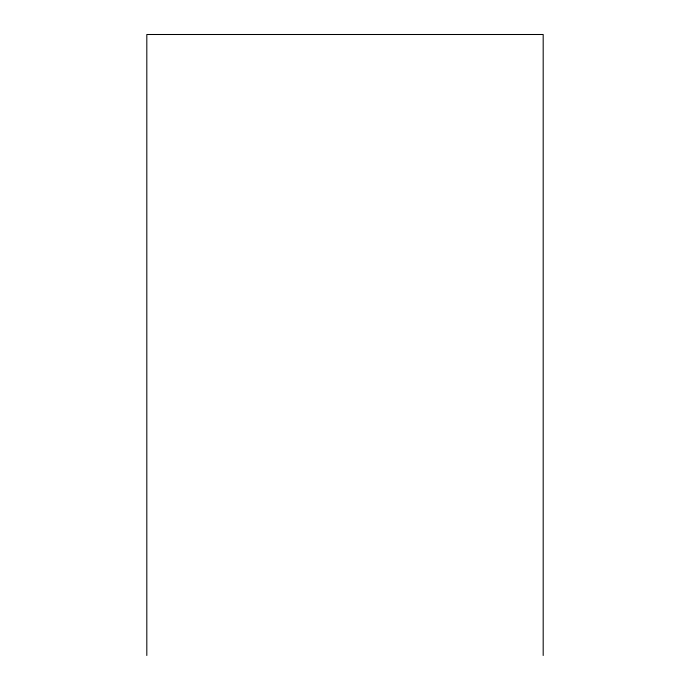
<?xml version="1.0" encoding="UTF-8"?>
<svg xmlns="http://www.w3.org/2000/svg" width="690" height="690" viewBox="0 0 690 690"><rect width="100%" height="100%" fill="white"/><g stroke="black" fill="none" stroke-linecap="round" stroke-linejoin="round"><path stroke-width="1.03" d="M543.185 655.5L543.185 34.5L146.815 34.5L146.815 655.5"/></g></svg>
